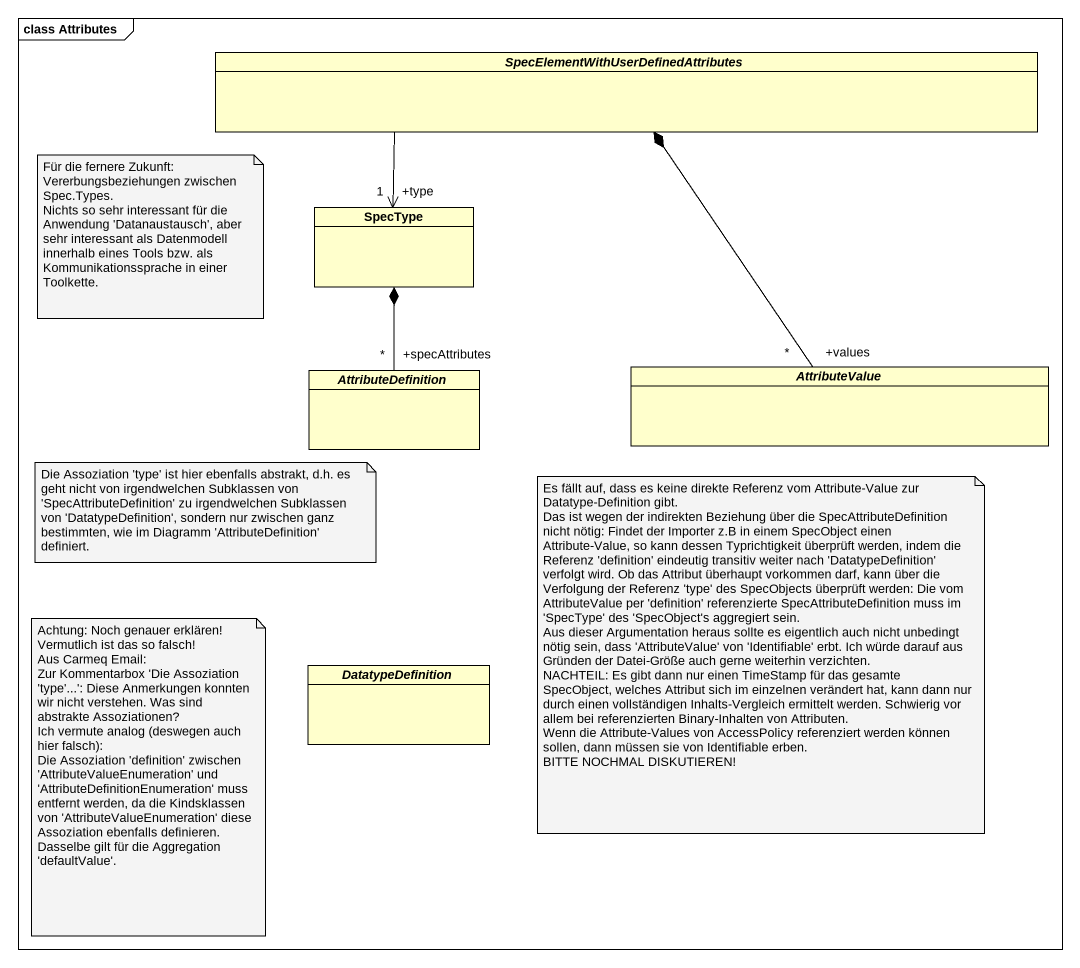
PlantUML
@startuml
mainframe class Attributes
hide circle
hide empty members
abstract class "SpecElementWithUserDefinedAttributes" as SpecElementWithUserDefinedAt
class SpecType
abstract class AttributeDefinition
abstract class AttributeValue
abstract class DatatypeDefinition
SpecElementWithUserDefinedAt --> "+type\n1" SpecType
AttributeDefinition "+specAttributes\n*" -up-* SpecType
AttributeValue "+values\n*" -up-* SpecElementWithUserDefinedAt
note as N1
  Für die fernere Zukunft: Vererbungsbeziehungen zwischen Spec.Types.
  Nichts so sehr interessant für die Anwendung 'Datanaustausch', aber sehr interessant als Datenmodell innerhalb eines Tools bzw. als Kommunikationssprache in einer Toolkette.
end note
note as N2
  Die Assoziation 'type' ist hier ebenfalls abstrakt, d.h. es geht nicht von irgendwelchen Subklassen von 'SpecAttributeDefinition' zu irgendwelchen Subklassen von 'DatatypeDefinition', sondern nur zwischen ganz bestimmten, wie im Diagramm 'AttributeDefinition' definiert.
end note
note as N3
  Es fällt auf, dass es keine direkte Referenz vom Attribute-Value zur Datatype-Definition gibt.
  Das ist wegen der indirekten Beziehung über die SpecAttributeDefinition nicht nötig: Findet der Importer z.B in einem SpecObject einen Attribute-Value, so kann dessen Typrichtigkeit überprüft werden, indem die Referenz 'definition' eindeutig transitiv weiter nach 'DatatypeDefinition' verfolgt wird. Ob das Attribut überhaupt vorkommen darf, kann über die Verfolgung der Referenz 'type' des SpecObjects überprüft werden: Die vom AttributeValue per 'definition' referenzierte SpecAttributeDefinition muss im 'SpecType' des 'SpecObject's aggregiert sein.
  Aus dieser Argumentation heraus sollte es eigentlich auch nicht unbedingt nötig sein, dass 'AttributeValue' von 'Identifiable' erbt. Ich würde darauf aus Gründen der Datei-Größe auch gerne weiterhin verzichten.
  NACHTEIL: Es gibt dann nur einen TimeStamp für das gesamte SpecObject, welches Attribut sich im einzelnen verändert hat, kann dann nur durch einen vollständigen Inhalts-Vergleich ermittelt werden. Schwierig vor allem bei referenzierten Binary-Inhalten von Attributen.
  Wenn die Attribute-Values von AccessPolicy referenziert werden können sollen, dann müssen sie von Identifiable erben.
  BITTE NOCHMAL DISKUTIEREN!
end note
note as N4
  Achtung: Noch genauer erklären! Vermutlich ist das so falsch!
  Aus Carmeq Email:
  Zur Kommentarbox 'Die Assoziation 'type'...': Diese Anmerkungen konnten wir nicht verstehen. Was sind abstrakte Assoziationen?
  Ich vermute analog (deswegen auch hier falsch):
  Die Assoziation 'definition' zwischen 'AttributeValueEnumeration' und 'AttributeDefinitionEnumeration' muss entfernt werden, da die Kindsklassen von 'AttributeValueEnumeration' diese Assoziation ebenfalls definieren. Dasselbe gilt für die Aggregation 'defaultValue'.
end note
@enduml
